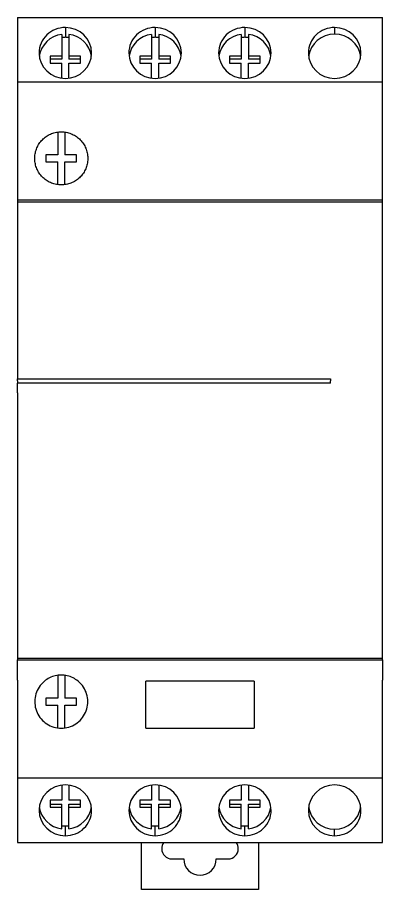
# Model space of a CAD drawing. Header units: millimetres. Extents: x 1019 to 1519, y 1262 to 1448.
# Drawn here: x 1211.4 to 1214.98, y 1264.29 to 1272.83 of the extents above; entities that cross this region are included whole.
import ezdxf

# ---------------------------------------------------------------- set-up
doc = ezdxf.new("R2010")
doc.units = ezdxf.units.MM
doc.layers.add('THICK', color=7, linetype='Continuous')

# ---------------------------------------------------------------- blocks, each defined once
blk = doc.blocks.new('A$Cf3ad2428')
at = {"layer": 'THICK'}
for p, q in [((0, 85.4), (0, 79.1)), ((0, 85.4), (35.8, 85.4)), ((35.8, 79.1), (35.8, 85.4)), ((4.35, 83.741), (4.35, 81.615)), ((4.7, 84.411), (4.7, 83.453)), ((5.05, 83.741), (5.05, 81.615)), ((13.15, 83.741), (13.15, 81.615)), ((13.5, 84.411), (13.5, 83.453)), ((13.85, 83.741), (13.85, 81.615)), ((21.95, 83.741), (21.95, 81.615)), ((22.3, 84.411), (22.3, 83.453)), ((22.65, 83.741), (22.65, 81.615)), ((31.1, 84.411), (31.1, 83.764)), ((4.35, 81.615), (3.2, 81.615)), ((3.2, 81.615), (3.2, 80.938)), ((4.35, 81.304), (3.2, 81.304)), ((4.35, 81.615), (4.35, 81.304)), ((5.05, 81.615), (5.05, 81.304)), ((6.2, 81.615), (5.05, 81.615)), ((6.2, 81.304), (5.05, 81.304)), ((6.2, 80.938), (6.2, 81.615)), ((13.15, 81.615), (12, 81.615)), ((12, 81.615), (12, 80.938)), ((13.15, 81.304), (12, 81.304)), ((13.15, 81.615), (13.15, 81.304)), ((13.85, 81.615), (13.85, 81.304)), ((15, 81.615), (13.85, 81.615)), ((15, 81.304), (13.85, 81.304)), ((15, 80.938), (15, 81.615)), ((21.95, 81.615), (20.8, 81.615)), ((20.8, 81.615), (20.8, 80.938)), ((21.95, 81.304), (20.8, 81.304)), ((21.95, 81.615), (21.95, 81.304)), ((22.65, 81.615), (22.65, 81.304)), ((23.8, 81.615), (22.65, 81.615)), ((23.8, 81.304), (22.65, 81.304)), ((23.8, 80.938), (23.8, 81.615)), ((3.2, 80.938), (4.35, 80.938)), ((4.35, 79.459), (4.35, 80.938)), ((5.05, 80.938), (6.2, 80.938)), ((5.05, 79.459), (5.05, 80.938)), ((12, 80.938), (13.15, 80.938)), ((13.15, 79.459), (13.15, 80.938)), ((13.85, 80.938), (15, 80.938)), ((13.85, 79.459), (13.85, 80.938)), ((20.8, 80.938), (21.95, 80.938)), ((21.95, 79.459), (21.95, 80.938)), ((22.65, 80.938), (23.8, 80.938)), ((22.65, 79.459), (22.65, 80.938)), ((0, 79.1), (0, 67.5)), ((0, 79.1), (35.8, 79.1)), ((35.8, 67.5), (35.8, 79.1)), ((2.446, 73.423), (2.534, 73.508)), ((2.534, 73.508), (2.625, 73.588)), ((2.625, 73.588), (2.72, 73.665)), ((2.72, 73.665), (2.818, 73.736)), ((2.818, 73.736), (2.92, 73.803)), ((2.92, 73.803), (3.024, 73.866)), ((3.024, 73.866), (3.132, 73.923)), ((3.132, 73.923), (3.241, 73.975)), ((3.241, 73.975), (3.354, 74.022)), ((3.354, 74.022), (3.468, 74.063)), ((3.468, 74.063), (3.583, 74.099)), ((3.583, 74.099), (3.701, 74.13)), ((3.701, 74.13), (3.819, 74.155)), ((3.819, 74.155), (3.938, 74.175)), ((3.938, 74.175), (4.059, 74.189)), ((3.95, 74.176), (3.95, 71.95)), ((4.059, 74.189), (4.179, 74.197)), ((4.179, 74.197), (4.3, 74.2)), ((4.3, 74.2), (4.421, 74.197)), ((4.421, 74.197), (4.543, 74.189)), ((4.543, 74.189), (4.664, 74.174)), ((4.65, 74.176), (4.65, 71.95)), ((4.664, 74.174), (4.784, 74.155)), ((4.784, 74.155), (4.903, 74.129)), ((4.903, 74.129), (5.021, 74.098)), ((5.021, 74.098), (5.138, 74.061)), ((5.138, 74.061), (5.253, 74.019)), ((5.253, 74.019), (5.366, 73.971)), ((5.366, 73.971), (5.477, 73.918)), ((5.477, 73.918), (5.585, 73.86)), ((5.585, 73.86), (5.69, 73.797)), ((5.69, 73.797), (5.793, 73.729)), ((5.793, 73.729), (5.891, 73.656)), ((5.891, 73.656), (5.987, 73.579)), ((5.987, 73.579), (6.078, 73.497)), ((6.078, 73.497), (6.166, 73.411)), ((1.862, 72.503), (1.907, 72.616)), ((1.907, 72.616), (1.957, 72.728)), ((1.957, 72.728), (2.013, 72.837)), ((2.013, 72.837), (2.073, 72.943)), ((2.073, 72.943), (2.139, 73.046)), ((2.139, 73.046), (2.209, 73.145)), ((2.209, 73.145), (2.284, 73.242)), ((2.284, 73.242), (2.363, 73.334)), ((2.363, 73.334), (2.446, 73.423)), ((6.166, 73.411), (6.249, 73.321)), ((6.249, 73.321), (6.328, 73.227)), ((6.328, 73.227), (6.402, 73.13)), ((6.402, 73.13), (6.472, 73.03)), ((6.472, 73.03), (6.536, 72.926)), ((6.536, 72.926), (6.596, 72.82)), ((6.596, 72.82), (6.651, 72.711)), ((6.651, 72.711), (6.7, 72.599)), ((6.7, 72.599), (6.744, 72.486)), ((1.701, 71.663), (1.707, 71.785)), ((1.707, 71.785), (1.718, 71.908)), ((1.718, 71.908), (1.736, 72.029)), ((1.736, 72.029), (1.759, 72.15)), ((1.759, 72.15), (1.788, 72.269)), ((1.788, 72.269), (1.822, 72.387)), ((1.822, 72.387), (1.862, 72.503)), ((2.8, 71.95), (2.8, 71.25)), ((3.95, 71.95), (2.8, 71.95)), ((5.8, 71.95), (4.65, 71.95)), ((5.8, 71.25), (5.8, 71.95)), ((6.744, 72.486), (6.783, 72.37)), ((6.783, 72.37), (6.817, 72.253)), ((6.817, 72.253), (6.844, 72.135)), ((6.844, 72.135), (6.867, 72.015)), ((6.867, 72.015), (6.883, 71.894)), ((6.883, 71.894), (6.894, 71.773)), ((6.894, 71.773), (6.899, 71.652)), ((1.701, 71.54), (1.701, 71.663)), ((1.707, 71.417), (1.701, 71.54)), ((1.718, 71.295), (1.707, 71.417)), ((1.735, 71.173), (1.718, 71.295)), ((1.758, 71.053), (1.735, 71.173)), ((1.787, 70.934), (1.758, 71.053)), ((1.821, 70.816), (1.787, 70.934)), ((2.8, 71.25), (3.95, 71.25)), ((3.95, 69.024), (3.95, 71.25)), ((4.65, 69.024), (4.65, 71.25)), ((4.65, 71.25), (5.8, 71.25)), ((6.812, 70.93), (6.778, 70.814)), ((6.841, 71.048), (6.812, 70.93)), ((6.864, 71.167), (6.841, 71.048)), ((6.881, 71.287), (6.864, 71.167)), ((6.893, 71.408), (6.881, 71.287)), ((6.899, 71.53), (6.893, 71.408)), ((6.899, 71.652), (6.899, 71.53)), ((1.86, 70.701), (1.821, 70.816)), ((1.905, 70.588), (1.86, 70.701)), ((1.955, 70.477), (1.905, 70.588)), ((2.01, 70.368), (1.955, 70.477)), ((2.071, 70.262), (2.01, 70.368)), ((2.136, 70.159), (2.071, 70.262)), ((2.206, 70.06), (2.136, 70.159)), ((2.28, 69.963), (2.206, 70.06)), ((6.395, 70.06), (6.321, 69.964)), ((6.465, 70.16), (6.395, 70.06)), ((6.53, 70.263), (6.465, 70.16)), ((6.59, 70.368), (6.53, 70.263)), ((6.645, 70.476), (6.59, 70.368)), ((6.695, 70.587), (6.645, 70.476)), ((6.739, 70.699), (6.695, 70.587)), ((6.778, 70.814), (6.739, 70.699)), ((2.359, 69.87), (2.28, 69.963)), ((2.442, 69.781), (2.359, 69.87)), ((2.529, 69.696), (2.442, 69.781)), ((2.62, 69.615), (2.529, 69.696)), ((2.715, 69.539), (2.62, 69.615)), ((2.813, 69.467), (2.715, 69.539)), ((2.915, 69.4), (2.813, 69.467)), ((3.019, 69.337), (2.915, 69.4)), ((3.126, 69.28), (3.019, 69.337)), ((3.236, 69.228), (3.126, 69.28)), ((3.348, 69.18), (3.236, 69.228)), ((3.462, 69.139), (3.348, 69.18)), ((5.252, 69.181), (5.138, 69.139)), ((5.364, 69.228), (5.252, 69.181)), ((5.474, 69.28), (5.364, 69.228)), ((5.581, 69.338), (5.474, 69.28)), ((5.686, 69.4), (5.581, 69.338)), ((5.787, 69.467), (5.686, 69.4)), ((5.885, 69.539), (5.787, 69.467)), ((5.98, 69.616), (5.885, 69.539)), ((6.071, 69.697), (5.98, 69.616)), ((6.158, 69.782), (6.071, 69.697)), ((6.242, 69.871), (6.158, 69.782)), ((6.321, 69.964), (6.242, 69.871)), ((3.579, 69.102), (3.462, 69.139)), ((3.696, 69.071), (3.579, 69.102)), ((3.815, 69.046), (3.696, 69.071)), ((3.936, 69.026), (3.815, 69.046)), ((4.057, 69.011), (3.936, 69.026)), ((4.178, 69.003), (4.057, 69.011)), ((4.3, 69), (4.178, 69.003)), ((4.422, 69.003), (4.3, 69)), ((4.544, 69.011), (4.422, 69.003)), ((4.665, 69.026), (4.544, 69.011)), ((4.785, 69.046), (4.665, 69.026)), ((4.904, 69.071), (4.785, 69.046)), ((5.022, 69.102), (4.904, 69.071)), ((5.138, 69.139), (5.022, 69.102)), ((0, 67.5), (0, 67.349)), ((35.8, 67.5), (0, 67.5)), ((35.8, 67.349), (35.8, 67.5)), ((0, 67.349), (0, 50)), ((0, 67.349), (35.8, 67.349)), ((35.8, 48.65), (35.8, 67.349)), ((0, 49.8), (0, 50)), ((0, 50), (30.7, 50)), ((0, 49.8), (0, 49.6)), ((30.7, 49.6), (0, 49.6)), ((0, 48.65), (0, 49.6)), ((30.7, 50), (30.7, 49.8)), ((30.7, 49.6), (30.7, 49.8)), ((0, 48.65), (0, 22.642)), ((35.8, 22.642), (35.8, 48.65)), ((35.8, 22.642), (0, 22.642)), ((0, 22.642), (0, 22.5)), ((0, 20.5), (0, 22.5)), ((0, 22.5), (35.8, 22.5)), ((35.8, 22.5), (35.8, 22.642)), ((35.8, 22.5), (35.8, 20.5)), ((0, 20.5), (0, 10.9)), ((2.767, 20.5), (2.619, 20.384)), ((2.891, 20.585), (2.767, 20.5)), ((3.018, 20.662), (2.891, 20.585)), ((3.149, 20.732), (3.018, 20.662)), ((3.285, 20.793), (3.149, 20.732)), ((3.424, 20.848), (3.285, 20.793)), ((3.566, 20.894), (3.424, 20.848)), ((3.71, 20.932), (3.566, 20.894)), ((3.856, 20.962), (3.71, 20.932)), ((4.002, 20.983), (3.856, 20.962)), ((3.95, 20.976), (3.95, 18.75)), ((4.15, 20.996), (4.002, 20.983)), ((4.3, 21), (4.15, 20.996)), ((4.45, 20.996), (4.3, 21)), ((4.598, 20.983), (4.45, 20.996)), ((4.744, 20.962), (4.598, 20.983)), ((4.65, 20.976), (4.65, 18.75)), ((4.89, 20.932), (4.744, 20.962)), ((5.034, 20.894), (4.89, 20.932)), ((5.176, 20.848), (5.034, 20.894)), ((5.315, 20.793), (5.176, 20.848)), ((5.451, 20.732), (5.315, 20.793)), ((5.582, 20.662), (5.451, 20.732)), ((5.709, 20.585), (5.582, 20.662)), ((5.833, 20.5), (5.709, 20.585)), ((5.981, 20.384), (5.833, 20.5)), ((35.8, 10.9), (35.8, 20.5)), ((2.031, 19.669), (1.945, 19.503)), ((2.128, 19.829), (2.031, 19.669)), ((2.236, 19.981), (2.128, 19.829)), ((2.354, 20.125), (2.236, 19.981)), ((2.482, 20.259), (2.354, 20.125)), ((2.619, 20.384), (2.482, 20.259)), ((6.118, 20.259), (5.981, 20.384)), ((6.246, 20.125), (6.118, 20.259)), ((6.364, 19.981), (6.246, 20.125)), ((6.472, 19.829), (6.364, 19.981)), ((6.569, 19.669), (6.472, 19.829)), ((6.655, 19.502), (6.569, 19.669)), ((12.6, 15.8), (12.6, 20.4)), ((23.2, 20.4), (12.6, 20.4)), ((23.2, 20.4), (23.2, 15.8)), ((1.73, 18.791), (1.708, 18.605)), ((1.764, 18.974), (1.73, 18.791)), ((1.812, 19.154), (1.764, 18.974)), ((1.872, 19.331), (1.812, 19.154)), ((1.945, 19.503), (1.872, 19.331)), ((6.728, 19.33), (6.655, 19.502)), ((6.788, 19.154), (6.728, 19.33)), ((6.836, 18.973), (6.788, 19.154)), ((6.871, 18.79), (6.836, 18.973)), ((6.892, 18.605), (6.871, 18.79)), ((1.708, 18.605), (1.7, 18.419)), ((1.7, 18.419), (1.705, 18.233)), ((1.705, 18.233), (1.724, 18.047)), ((1.724, 18.047), (1.756, 17.864)), ((2.8, 18.75), (2.8, 18.05)), ((3.95, 18.75), (2.8, 18.75)), ((2.8, 18.05), (3.95, 18.05)), ((3.95, 15.824), (3.95, 18.05)), ((5.8, 18.75), (4.65, 18.75)), ((4.65, 15.824), (4.65, 18.05)), ((4.65, 18.05), (5.8, 18.05)), ((5.8, 18.05), (5.8, 18.75)), ((6.844, 17.863), (6.876, 18.046)), ((6.876, 18.046), (6.895, 18.232)), ((6.9, 18.418), (6.892, 18.605)), ((6.895, 18.232), (6.9, 18.418)), ((1.756, 17.864), (1.801, 17.683)), ((1.801, 17.683), (1.859, 17.506)), ((1.859, 17.506), (1.929, 17.333)), ((1.929, 17.333), (2.011, 17.166)), ((2.011, 17.166), (2.106, 17.005)), ((6.494, 17.004), (6.588, 17.165)), ((6.588, 17.165), (6.671, 17.332)), ((6.671, 17.332), (6.741, 17.505)), ((6.741, 17.505), (6.799, 17.682)), ((6.799, 17.682), (6.844, 17.863)), ((2.106, 17.005), (2.211, 16.852)), ((2.211, 16.852), (2.328, 16.706)), ((2.328, 16.706), (2.454, 16.569)), ((2.454, 16.569), (2.59, 16.441)), ((2.59, 16.441), (2.735, 16.324)), ((2.735, 16.324), (2.888, 16.217)), ((5.712, 16.216), (5.864, 16.323)), ((5.864, 16.323), (6.009, 16.441)), ((6.009, 16.441), (6.145, 16.568)), ((6.145, 16.568), (6.272, 16.705)), ((6.272, 16.705), (6.388, 16.851)), ((6.388, 16.851), (6.494, 17.004)), ((2.888, 16.217), (3.048, 16.121)), ((3.048, 16.121), (3.215, 16.037)), ((3.215, 16.037), (3.387, 15.966)), ((3.387, 15.966), (3.564, 15.906)), ((3.564, 15.906), (3.744, 15.86)), ((3.744, 15.86), (3.926, 15.827)), ((3.926, 15.827), (4.111, 15.807)), ((4.111, 15.807), (4.3, 15.8)), ((4.3, 15.8), (4.489, 15.807)), ((4.489, 15.807), (4.674, 15.827)), ((4.674, 15.827), (4.856, 15.86)), ((4.856, 15.86), (5.035, 15.906)), ((5.035, 15.906), (5.212, 15.965)), ((5.212, 15.965), (5.384, 16.037)), ((5.384, 16.037), (5.551, 16.121)), ((5.551, 16.121), (5.712, 16.216)), ((12.6, 15.8), (23.2, 15.8)), ((0, 10.9), (0, 4.6)), ((35.8, 10.9), (0, 10.9)), ((35.8, 4.6), (35.8, 10.9)), ((4.35, 10.219), (4.35, 8.74)), ((5.05, 10.219), (5.05, 8.74)), ((13.15, 10.219), (13.15, 8.74)), ((13.85, 10.219), (13.85, 8.74)), ((21.95, 10.219), (21.95, 8.74)), ((22.65, 10.219), (22.65, 8.74)), ((4.35, 8.74), (3.2, 8.74)), ((3.2, 8.74), (3.2, 8.064)), ((6.2, 8.74), (5.05, 8.74)), ((6.2, 8.064), (6.2, 8.74)), ((13.15, 8.74), (12, 8.74)), ((12, 8.74), (12, 8.064)), ((15, 8.74), (13.85, 8.74)), ((15, 8.064), (15, 8.74)), ((21.95, 8.74), (20.8, 8.74)), ((20.8, 8.74), (20.8, 8.064)), ((23.8, 8.74), (22.65, 8.74)), ((23.8, 8.064), (23.8, 8.74)), ((3.2, 8.374), (4.35, 8.374)), ((3.2, 8.064), (4.35, 8.064)), ((4.35, 8.064), (4.35, 8.374)), ((4.35, 5.937), (4.35, 8.064)), ((5.05, 8.374), (6.2, 8.374)), ((5.05, 8.064), (5.05, 8.374)), ((5.05, 8.064), (6.2, 8.064)), ((5.05, 5.937), (5.05, 8.064)), ((12, 8.374), (13.15, 8.374)), ((12, 8.064), (13.15, 8.064)), ((13.15, 8.064), (13.15, 8.374)), ((13.15, 5.937), (13.15, 8.064)), ((13.85, 8.374), (15, 8.374)), ((13.85, 8.064), (13.85, 8.374)), ((13.85, 8.064), (15, 8.064)), ((13.85, 5.937), (13.85, 8.064)), ((20.8, 8.374), (21.95, 8.374)), ((20.8, 8.064), (21.95, 8.064)), ((21.95, 8.064), (21.95, 8.374)), ((21.95, 5.937), (21.95, 8.064)), ((22.65, 8.374), (23.8, 8.374)), ((22.65, 8.064), (22.65, 8.374)), ((22.65, 8.064), (23.8, 8.064)), ((22.65, 5.937), (22.65, 8.064)), ((4.7, 5.267), (4.7, 6.225)), ((13.5, 5.267), (13.5, 6.225)), ((22.3, 5.267), (22.3, 6.225)), ((31.1, 5.267), (31.1, 5.914)), ((0, 4.6), (35.8, 4.6)), ((12.15, 0), (12.15, 4.6)), ((23.65, 4.6), (23.65, 0)), ((15.15, 3), (16.3, 3)), ((19.5, 3), (20.65, 3)), ((23.65, 0), (12.15, 0))]:
    blk.add_line(p, q, dxfattribs=at)
for centre, radius, start, end in [((15.15, 4), 1, 143.13013, 180.00002), ((20.65, 4), 1, 0, 36.86989), ((15.15, 4), 1, 180.00002, 270.00002), ((20.65, 4), 1, 270.00002, 0), ((17.9, 3), 1.6, 180.00002, 0)]:
    blk.add_arc(centre, radius, start, end, dxfattribs=at)
for centre, major_axis, start_param, end_param in [((4.7, 81.924), (2.575, 0), 1.570796, 3.141593), ((4.7, 81.277), (-2.575, 0), -1.434452, -0.130442), ((4.7, 81.924), (2.575, 0), 0, 1.570796), ((4.7, 81.277), (-2.575, 0), -3.011151, -1.707141), ((13.5, 81.924), (2.575, 0), 1.570796, 3.141593), ((13.5, 81.277), (-2.575, 0), -1.434452, -0.130442), ((13.5, 81.924), (2.575, 0), 0, 1.570796), ((13.5, 81.277), (-2.575, 0), -3.011151, -1.707141), ((22.3, 81.924), (2.575, 0), 1.570796, 3.141593), ((22.3, 81.277), (-2.575, 0), -1.434452, -0.130442), ((22.3, 81.924), (2.575, 0), 0, 1.570796), ((22.3, 81.277), (-2.575, 0), -3.011151, -1.707141), ((31.1, 81.924), (2.575, 0), 1.570796, 3.141593), ((31.1, 81.277), (-2.575, 0), -1.570796, -0.130442), ((31.1, 81.924), (2.575, 0), 0, 1.570796), ((31.1, 81.277), (-2.575, 0), -3.011151, -1.570796), ((4.7, 80.966), (-2.575, 0), -1.570796, -1.434452), ((4.7, 80.966), (-2.575, 0), -1.707141, -1.570796), ((13.5, 80.966), (-2.575, 0), -1.570796, -1.434452), ((13.5, 80.966), (-2.575, 0), -1.707141, -1.570796), ((22.3, 80.966), (-2.575, 0), -1.570796, -1.434452), ((22.3, 80.966), (-2.575, 0), -1.707141, -1.570796), ((4.7, 81.924), (2.575, 0), 3.141593, 4.712389), ((4.7, 81.924), (2.575, 0), -1.570796, 0), ((13.5, 81.924), (2.575, 0), 3.141593, 4.712389), ((13.5, 81.924), (2.575, 0), -1.570796, 0), ((22.3, 81.924), (2.575, 0), 3.141593, 4.712389), ((22.3, 81.924), (2.575, 0), -1.570796, 0), ((31.1, 81.924), (2.575, 0), 3.141593, 4.712389), ((31.1, 81.924), (2.575, 0), -1.570796, 0), ((4.7, 7.755), (-2.575, 0), -1.570796, 0), ((4.7, 7.755), (-2.575, 0), 3.141593, 4.712389), ((13.5, 7.755), (-2.575, 0), -1.570796, 0), ((13.5, 7.755), (-2.575, 0), 3.141593, 4.712389), ((22.3, 7.755), (-2.575, 0), -1.570796, 0), ((22.3, 7.755), (-2.575, 0), 3.141593, 4.712389), ((31.1, 7.755), (-2.575, 0), -1.570796, 0), ((31.1, 7.755), (-2.575, 0), 3.141593, 4.712389), ((4.7, 7.755), (-2.575, 0), 0, 1.570796), ((4.7, 8.402), (2.575, 0), -3.011151, -1.707141), ((4.7, 7.755), (-2.575, 0), 1.570796, 3.141593), ((4.7, 8.402), (2.575, 0), -1.434452, -0.130442), ((13.5, 7.755), (-2.575, 0), 0, 1.570796), ((13.5, 8.402), (2.575, 0), -3.011151, -1.707141), ((13.5, 7.755), (-2.575, 0), 1.570796, 3.141593), ((13.5, 8.402), (2.575, 0), -1.434452, -0.130442), ((22.3, 7.755), (-2.575, 0), 0, 1.570796), ((22.3, 8.402), (2.575, 0), -3.011151, -1.707141), ((22.3, 7.755), (-2.575, 0), 1.570796, 3.141593), ((22.3, 8.402), (2.575, 0), -1.434452, -0.130442), ((31.1, 7.755), (-2.575, 0), 0, 1.570796), ((31.1, 8.402), (2.575, 0), -3.011151, -1.570796), ((31.1, 8.402), (2.575, 0), -1.570796, -0.130442), ((31.1, 7.755), (-2.575, 0), 1.570796, 3.141593), ((4.7, 8.712), (2.575, 0), -1.707141, -1.570796), ((4.7, 8.712), (2.575, 0), -1.570796, -1.434452), ((13.5, 8.712), (2.575, 0), -1.707141, -1.570796), ((13.5, 8.712), (2.575, 0), -1.570796, -1.434452), ((22.3, 8.712), (2.575, 0), -1.707141, -1.570796), ((22.3, 8.712), (2.575, 0), -1.570796, -1.434452)]:
    blk.add_ellipse(centre, major_axis=major_axis, ratio=0.965926, start_param=start_param, end_param=end_param, dxfattribs=at)

msp = doc.modelspace()

# ---------------------------------------------------------------- block references
at = {"xscale": 0.1, "yscale": 0.1, "zscale": 0.1}
msp.add_blockref('A$Cf3ad2428', (1211.405, 1264.2887), dxfattribs=at)

doc.saveas('drawing.dxf')
